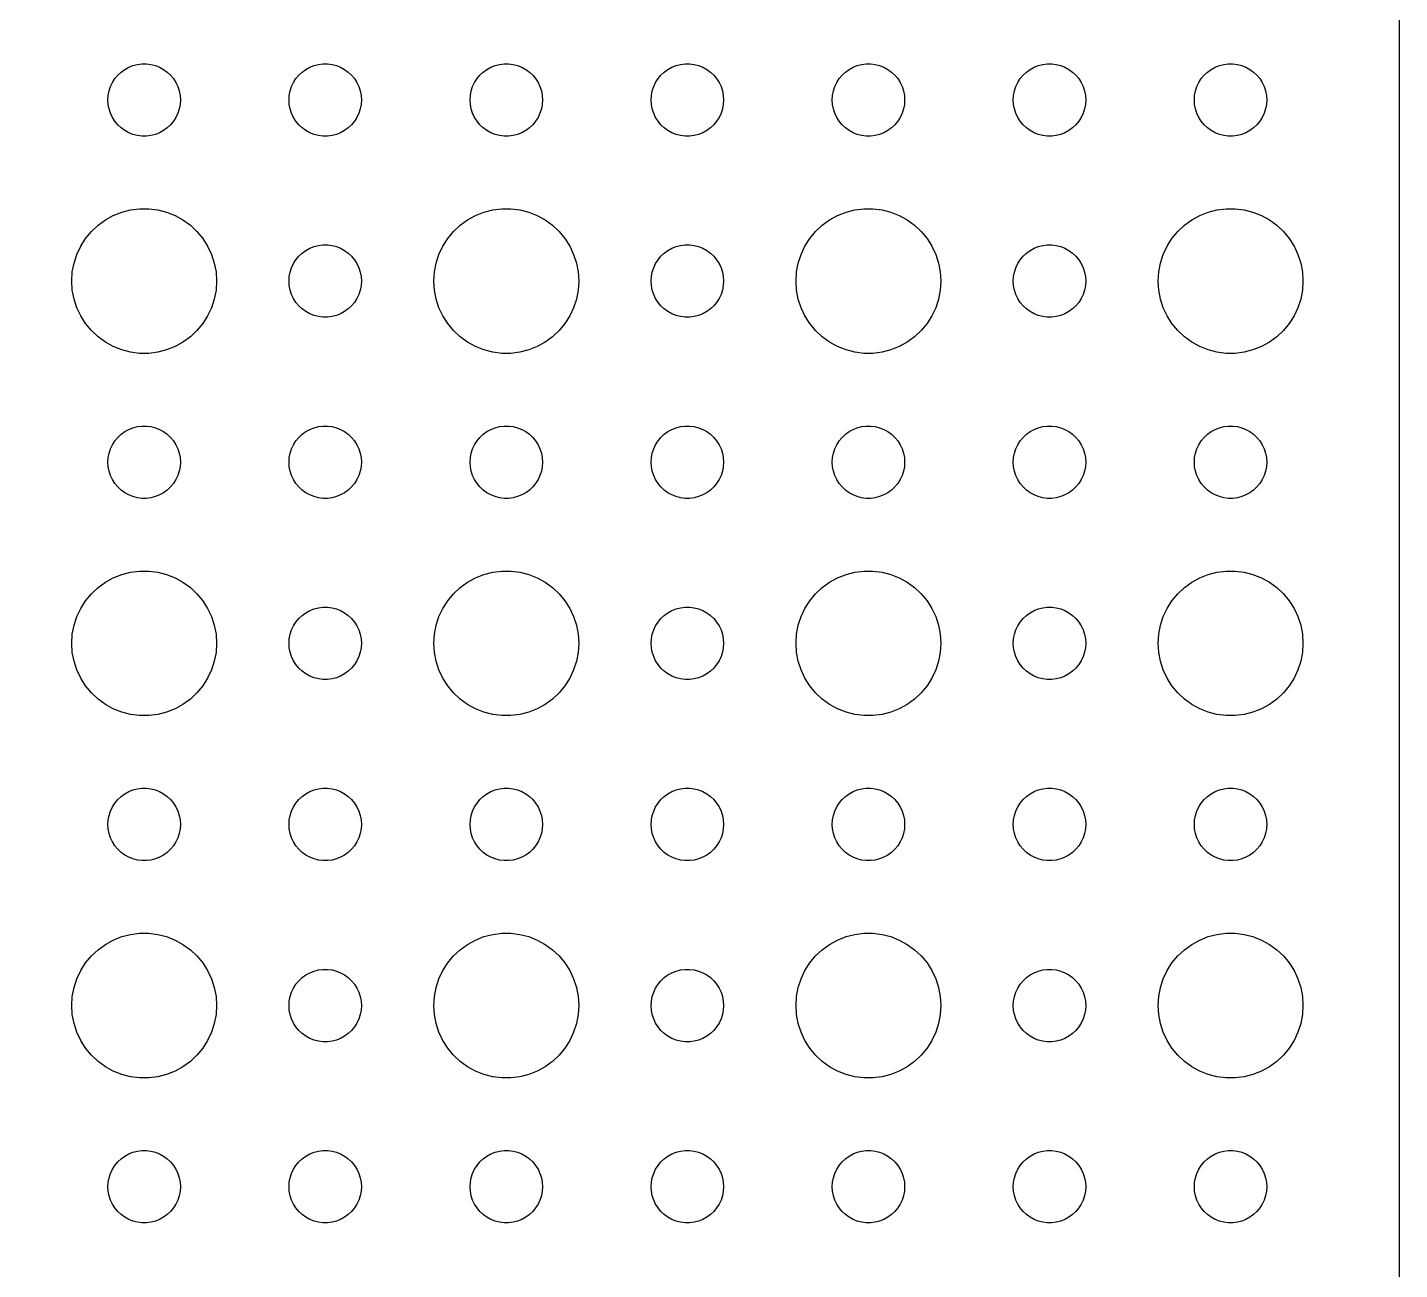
# Model space of a CAD drawing. Extents: x -112 to 112, y -112 to 112.
# Drawn here: x 55.2 to 112, y -55.9 to -4.5 of the extents above; entities that cross this region are included whole.
import ezdxf

# ---------------------------------------------------------------- set-up
doc = ezdxf.new("R2010")
doc.units = 0
doc.layers.get('0').update_dxf_attribs({"linetype": 'CONTINUOUS'})

msp = doc.modelspace()

# ---------------------------------------------------------------- linework, layer by layer
msp.add_lwpolyline([(-107, -111.997), (107, -111.997), (107, -111.99), (107.314, -111.99), (107.937, -111.911), (108.545, -111.755), (109.129, -111.524), (109.679, -111.222), (110.187, -110.853), (110.645, -110.423), (111.045, -109.939), (111.382, -109.409), (111.649, -108.841), (111.843, -108.243), (111.961, -107.627), (112, -107), (112, 107)])
for points in [[(59.9058, -8.99704), (59.7189, -8.97343), (59.5365, -8.92658), (59.3613, -8.85724), (59.1963, -8.76649), (59.0439, -8.65577), (58.9065, -8.52682), (58.7865, -8.38168), (58.6855, -8.22263), (58.6053, -8.05219), (58.5471, -7.87303), (58.5118, -7.688), (58.5, -7.5), (58.5118, -7.312), (58.5471, -7.12697), (58.6053, -6.94781), (58.6855, -6.77737), (58.7865, -6.61832), (58.9065, -6.47318), (59.0439, -6.34423), (59.1963, -6.23351), (59.3613, -6.14276), (59.5365, -6.07342), (59.7189, -6.02657), (59.9058, -6.00296), (60.0942, -6.00296), (60.2811, -6.02657), (60.4635, -6.07342), (60.6387, -6.14276), (60.8037, -6.23351), (60.9561, -6.34423), (61.0935, -6.47318), (61.2135, -6.61832), (61.3145, -6.77737), (61.3947, -6.94781), (61.4529, -7.12697), (61.4882, -7.312), (61.5, -7.5), (61.4882, -7.688), (61.4529, -7.87303), (61.3947, -8.05219), (61.3145, -8.22263), (61.2135, -8.38168), (61.0935, -8.52682), (60.9561, -8.65577), (60.8037, -8.76649), (60.6387, -8.85724), (60.4635, -8.92658), (60.2811, -8.97343), (60.0942, -8.99704)], [(67.4058, -8.99704), (67.2189, -8.97343), (67.0365, -8.92658), (66.8613, -8.85724), (66.6963, -8.76649), (66.5439, -8.65577), (66.4065, -8.52682), (66.2865, -8.38168), (66.1855, -8.22263), (66.1053, -8.05219), (66.0471, -7.87303), (66.0118, -7.688), (66, -7.5), (66.0118, -7.312), (66.0471, -7.12697), (66.1053, -6.94781), (66.1855, -6.77737), (66.2865, -6.61832), (66.4065, -6.47318), (66.5439, -6.34423), (66.6963, -6.23351), (66.8613, -6.14276), (67.0365, -6.07342), (67.2189, -6.02657), (67.4058, -6.00296), (67.5942, -6.00296), (67.7811, -6.02657), (67.9635, -6.07342), (68.1387, -6.14276), (68.3037, -6.23351), (68.4561, -6.34423), (68.5935, -6.47318), (68.7135, -6.61832), (68.8145, -6.77737), (68.8947, -6.94781), (68.9529, -7.12697), (68.9882, -7.312), (69, -7.5), (68.9882, -7.688), (68.9529, -7.87303), (68.8947, -8.05219), (68.8145, -8.22263), (68.7135, -8.38168), (68.5935, -8.52682), (68.4561, -8.65577), (68.3037, -8.76649), (68.1387, -8.85724), (67.9635, -8.92658), (67.7811, -8.97343), (67.5942, -8.99704)], [(74.9058, -8.99704), (74.7189, -8.97343), (74.5365, -8.92658), (74.3613, -8.85724), (74.1963, -8.76649), (74.0439, -8.65577), (73.9065, -8.52682), (73.7865, -8.38168), (73.6855, -8.22263), (73.6053, -8.05219), (73.5471, -7.87303), (73.5118, -7.688), (73.5, -7.5), (73.5118, -7.312), (73.5471, -7.12697), (73.6053, -6.94781), (73.6855, -6.77737), (73.7865, -6.61832), (73.9065, -6.47318), (74.0439, -6.34423), (74.1963, -6.23351), (74.3613, -6.14276), (74.5365, -6.07342), (74.7189, -6.02657), (74.9058, -6.00296), (75.0942, -6.00296), (75.2811, -6.02657), (75.4635, -6.07342), (75.6387, -6.14276), (75.8037, -6.23351), (75.9561, -6.34423), (76.0935, -6.47318), (76.2135, -6.61832), (76.3145, -6.77737), (76.3947, -6.94781), (76.4529, -7.12697), (76.4882, -7.312), (76.5, -7.5), (76.4882, -7.688), (76.4529, -7.87303), (76.3947, -8.05219), (76.3145, -8.22263), (76.2135, -8.38168), (76.0935, -8.52682), (75.9561, -8.65577), (75.8037, -8.76649), (75.6387, -8.85724), (75.4635, -8.92658), (75.2811, -8.97343), (75.0942, -8.99704)], [(82.4058, -8.99704), (82.2189, -8.97343), (82.0365, -8.92658), (81.8613, -8.85724), (81.6963, -8.76649), (81.5439, -8.65577), (81.4065, -8.52682), (81.2865, -8.38168), (81.1855, -8.22263), (81.1053, -8.05219), (81.0471, -7.87303), (81.0118, -7.688), (81, -7.5), (81.0118, -7.312), (81.0471, -7.12697), (81.1053, -6.94781), (81.1855, -6.77737), (81.2865, -6.61832), (81.4065, -6.47318), (81.5439, -6.34423), (81.6963, -6.23351), (81.8613, -6.14276), (82.0365, -6.07342), (82.2189, -6.02657), (82.4058, -6.00296), (82.5942, -6.00296), (82.7811, -6.02657), (82.9635, -6.07342), (83.1387, -6.14276), (83.3037, -6.23351), (83.4561, -6.34423), (83.5935, -6.47318), (83.7135, -6.61832), (83.8145, -6.77737), (83.8947, -6.94781), (83.9529, -7.12697), (83.9882, -7.312), (84, -7.5), (83.9882, -7.688), (83.9529, -7.87303), (83.8947, -8.05219), (83.8145, -8.22263), (83.7135, -8.38168), (83.5935, -8.52682), (83.4561, -8.65577), (83.3037, -8.76649), (83.1387, -8.85724), (82.9635, -8.92658), (82.7811, -8.97343), (82.5942, -8.99704)], [(89.9058, -8.99704), (89.7189, -8.97343), (89.5365, -8.92658), (89.3613, -8.85724), (89.1963, -8.76649), (89.0439, -8.65577), (88.9065, -8.52682), (88.7865, -8.38168), (88.6855, -8.22263), (88.6053, -8.05219), (88.5471, -7.87303), (88.5118, -7.688), (88.5, -7.5), (88.5118, -7.312), (88.5471, -7.12697), (88.6053, -6.94781), (88.6855, -6.77737), (88.7865, -6.61832), (88.9065, -6.47318), (89.0439, -6.34423), (89.1963, -6.23351), (89.3613, -6.14276), (89.5365, -6.07342), (89.7189, -6.02657), (89.9058, -6.00296), (90.0942, -6.00296), (90.2811, -6.02657), (90.4635, -6.07342), (90.6387, -6.14276), (90.8037, -6.23351), (90.9561, -6.34423), (91.0935, -6.47318), (91.2135, -6.61832), (91.3145, -6.77737), (91.3947, -6.94781), (91.4529, -7.12697), (91.4882, -7.312), (91.5, -7.5), (91.4882, -7.688), (91.4529, -7.87303), (91.3947, -8.05219), (91.3145, -8.22263), (91.2135, -8.38168), (91.0935, -8.52682), (90.9561, -8.65577), (90.8037, -8.76649), (90.6387, -8.85724), (90.4635, -8.92658), (90.2811, -8.97343), (90.0942, -8.99704)], [(97.4058, -8.99704), (97.2189, -8.97343), (97.0365, -8.92658), (96.8613, -8.85724), (96.6963, -8.76649), (96.5439, -8.65577), (96.4065, -8.52682), (96.2865, -8.38168), (96.1855, -8.22263), (96.1053, -8.05219), (96.0471, -7.87303), (96.0118, -7.688), (96, -7.5), (96.0118, -7.312), (96.0471, -7.12697), (96.1053, -6.94781), (96.1855, -6.77737), (96.2865, -6.61832), (96.4065, -6.47318), (96.5439, -6.34423), (96.6963, -6.23351), (96.8613, -6.14276), (97.0365, -6.07342), (97.2189, -6.02657), (97.4058, -6.00296), (97.5942, -6.00296), (97.7811, -6.02657), (97.9635, -6.07342), (98.1387, -6.14276), (98.3037, -6.23351), (98.4561, -6.34423), (98.5935, -6.47318), (98.7135, -6.61832), (98.8145, -6.77737), (98.8947, -6.94781), (98.9529, -7.12697), (98.9882, -7.312), (99, -7.5), (98.9882, -7.688), (98.9529, -7.87303), (98.8947, -8.05219), (98.8145, -8.22263), (98.7135, -8.38168), (98.5935, -8.52682), (98.4561, -8.65577), (98.3037, -8.76649), (98.1387, -8.85724), (97.9635, -8.92658), (97.7811, -8.97343), (97.5942, -8.99704)], [(104.906, -8.99704), (104.719, -8.97343), (104.536, -8.92658), (104.361, -8.85724), (104.196, -8.76649), (104.044, -8.65577), (103.907, -8.52682), (103.786, -8.38168), (103.686, -8.22263), (103.605, -8.05219), (103.547, -7.87303), (103.512, -7.688), (103.5, -7.5), (103.512, -7.312), (103.547, -7.12697), (103.605, -6.94781), (103.686, -6.77737), (103.786, -6.61832), (103.907, -6.47318), (104.044, -6.34423), (104.196, -6.23351), (104.361, -6.14276), (104.536, -6.07342), (104.719, -6.02657), (104.906, -6.00296), (105.094, -6.00296), (105.281, -6.02657), (105.464, -6.07342), (105.639, -6.14276), (105.804, -6.23351), (105.956, -6.34423), (106.093, -6.47318), (106.214, -6.61832), (106.314, -6.77737), (106.395, -6.94781), (106.453, -7.12697), (106.488, -7.312), (106.5, -7.5), (106.488, -7.688), (106.453, -7.87303), (106.395, -8.05219), (106.314, -8.22263), (106.214, -8.38168), (106.093, -8.52682), (105.956, -8.65577), (105.804, -8.76649), (105.639, -8.85724), (105.464, -8.92658), (105.281, -8.97343), (105.094, -8.99704)], [(59.8116, -17.9941), (59.4379, -17.9469), (59.0729, -17.8532), (58.7227, -17.7145), (58.3925, -17.533), (58.0877, -17.3115), (57.8131, -17.0536), (57.5729, -16.7634), (57.3711, -16.4453), (57.2107, -16.1044), (57.0943, -15.7461), (57.0237, -15.376), (57, -15), (57.0237, -14.624), (57.0943, -14.2539), (57.2107, -13.8956), (57.3711, -13.5547), (57.5729, -13.2366), (57.8131, -12.9464), (58.0877, -12.6885), (58.3925, -12.467), (58.7227, -12.2855), (59.0729, -12.1468), (59.4379, -12.0531), (59.8116, -12.0059), (60.1884, -12.0059), (60.5621, -12.0531), (60.9271, -12.1468), (61.2773, -12.2855), (61.6075, -12.467), (61.9123, -12.6885), (62.1869, -12.9464), (62.4271, -13.2366), (62.6289, -13.5547), (62.7893, -13.8956), (62.9057, -14.2539), (62.9763, -14.624), (63, -15), (62.9763, -15.376), (62.9057, -15.7461), (62.7893, -16.1044), (62.6289, -16.4453), (62.4271, -16.7634), (62.1869, -17.0536), (61.9123, -17.3115), (61.6075, -17.533), (61.2773, -17.7145), (60.9271, -17.8532), (60.5621, -17.9469), (60.1884, -17.9941)], [(74.8116, -17.9941), (74.4379, -17.9469), (74.0729, -17.8532), (73.7227, -17.7145), (73.3925, -17.533), (73.0877, -17.3115), (72.8131, -17.0536), (72.5729, -16.7634), (72.3711, -16.4453), (72.2107, -16.1044), (72.0943, -15.7461), (72.0237, -15.376), (72, -15), (72.0237, -14.624), (72.0943, -14.2539), (72.2107, -13.8956), (72.3711, -13.5547), (72.5729, -13.2366), (72.8131, -12.9464), (73.0877, -12.6885), (73.3925, -12.467), (73.7227, -12.2855), (74.0729, -12.1468), (74.4379, -12.0531), (74.8116, -12.0059), (75.1884, -12.0059), (75.5621, -12.0531), (75.9271, -12.1468), (76.2773, -12.2855), (76.6075, -12.467), (76.9123, -12.6885), (77.1869, -12.9464), (77.4271, -13.2366), (77.6289, -13.5547), (77.7893, -13.8956), (77.9057, -14.2539), (77.9763, -14.624), (78, -15), (77.9763, -15.376), (77.9057, -15.7461), (77.7893, -16.1044), (77.6289, -16.4453), (77.4271, -16.7634), (77.1869, -17.0536), (76.9123, -17.3115), (76.6075, -17.533), (76.2773, -17.7145), (75.9271, -17.8532), (75.5621, -17.9469), (75.1884, -17.9941)], [(89.8116, -17.9941), (89.4379, -17.9469), (89.0729, -17.8532), (88.7227, -17.7145), (88.3925, -17.533), (88.0877, -17.3115), (87.8131, -17.0536), (87.5729, -16.7634), (87.3711, -16.4453), (87.2107, -16.1044), (87.0943, -15.7461), (87.0237, -15.376), (87, -15), (87.0237, -14.624), (87.0943, -14.2539), (87.2107, -13.8956), (87.3711, -13.5547), (87.5729, -13.2366), (87.8131, -12.9464), (88.0877, -12.6885), (88.3925, -12.467), (88.7227, -12.2855), (89.0729, -12.1468), (89.4379, -12.0531), (89.8116, -12.0059), (90.1884, -12.0059), (90.5621, -12.0531), (90.9271, -12.1468), (91.2773, -12.2855), (91.6075, -12.467), (91.9123, -12.6885), (92.1869, -12.9464), (92.4271, -13.2366), (92.6289, -13.5547), (92.7893, -13.8956), (92.9057, -14.2539), (92.9763, -14.624), (93, -15), (92.9763, -15.376), (92.9057, -15.7461), (92.7893, -16.1044), (92.6289, -16.4453), (92.4271, -16.7634), (92.1869, -17.0536), (91.9123, -17.3115), (91.6075, -17.533), (91.2773, -17.7145), (90.9271, -17.8532), (90.5621, -17.9469), (90.1884, -17.9941)], [(104.812, -17.9941), (104.438, -17.9469), (104.073, -17.8532), (103.723, -17.7145), (103.393, -17.533), (103.088, -17.3115), (102.813, -17.0536), (102.573, -16.7634), (102.371, -16.4453), (102.211, -16.1044), (102.094, -15.7461), (102.024, -15.376), (102, -15), (102.024, -14.624), (102.094, -14.2539), (102.211, -13.8956), (102.371, -13.5547), (102.573, -13.2366), (102.813, -12.9464), (103.088, -12.6885), (103.393, -12.467), (103.723, -12.2855), (104.073, -12.1468), (104.438, -12.0531), (104.812, -12.0059), (105.188, -12.0059), (105.562, -12.0531), (105.927, -12.1468), (106.277, -12.2855), (106.607, -12.467), (106.912, -12.6885), (107.187, -12.9464), (107.427, -13.2366), (107.629, -13.5547), (107.789, -13.8956), (107.906, -14.2539), (107.976, -14.624), (108, -15), (107.976, -15.376), (107.906, -15.7461), (107.789, -16.1044), (107.629, -16.4453), (107.427, -16.7634), (107.187, -17.0536), (106.912, -17.3115), (106.607, -17.533), (106.277, -17.7145), (105.927, -17.8532), (105.562, -17.9469), (105.188, -17.9941)], [(67.4058, -16.497), (67.2189, -16.4734), (67.0365, -16.4266), (66.8613, -16.3572), (66.6963, -16.2665), (66.5439, -16.1558), (66.4065, -16.0268), (66.2865, -15.8817), (66.1855, -15.7226), (66.1053, -15.5522), (66.0471, -15.373), (66.0118, -15.188), (66, -15), (66.0118, -14.812), (66.0471, -14.627), (66.1053, -14.4478), (66.1855, -14.2774), (66.2865, -14.1183), (66.4065, -13.9732), (66.5439, -13.8442), (66.6963, -13.7335), (66.8613, -13.6428), (67.0365, -13.5734), (67.2189, -13.5266), (67.4058, -13.503), (67.5942, -13.503), (67.7811, -13.5266), (67.9635, -13.5734), (68.1387, -13.6428), (68.3037, -13.7335), (68.4561, -13.8442), (68.5935, -13.9732), (68.7135, -14.1183), (68.8145, -14.2774), (68.8947, -14.4478), (68.9529, -14.627), (68.9882, -14.812), (69, -15), (68.9882, -15.188), (68.9529, -15.373), (68.8947, -15.5522), (68.8145, -15.7226), (68.7135, -15.8817), (68.5935, -16.0268), (68.4561, -16.1558), (68.3037, -16.2665), (68.1387, -16.3572), (67.9635, -16.4266), (67.7811, -16.4734), (67.5942, -16.497)], [(82.4058, -16.497), (82.2189, -16.4734), (82.0365, -16.4266), (81.8613, -16.3572), (81.6963, -16.2665), (81.5439, -16.1558), (81.4065, -16.0268), (81.2865, -15.8817), (81.1855, -15.7226), (81.1053, -15.5522), (81.0471, -15.373), (81.0118, -15.188), (81, -15), (81.0118, -14.812), (81.0471, -14.627), (81.1053, -14.4478), (81.1855, -14.2774), (81.2865, -14.1183), (81.4065, -13.9732), (81.5439, -13.8442), (81.6963, -13.7335), (81.8613, -13.6428), (82.0365, -13.5734), (82.2189, -13.5266), (82.4058, -13.503), (82.5942, -13.503), (82.7811, -13.5266), (82.9635, -13.5734), (83.1387, -13.6428), (83.3037, -13.7335), (83.4561, -13.8442), (83.5935, -13.9732), (83.7135, -14.1183), (83.8145, -14.2774), (83.8947, -14.4478), (83.9529, -14.627), (83.9882, -14.812), (84, -15), (83.9882, -15.188), (83.9529, -15.373), (83.8947, -15.5522), (83.8145, -15.7226), (83.7135, -15.8817), (83.5935, -16.0268), (83.4561, -16.1558), (83.3037, -16.2665), (83.1387, -16.3572), (82.9635, -16.4266), (82.7811, -16.4734), (82.5942, -16.497)], [(97.4058, -16.497), (97.2189, -16.4734), (97.0365, -16.4266), (96.8613, -16.3572), (96.6963, -16.2665), (96.5439, -16.1558), (96.4065, -16.0268), (96.2865, -15.8817), (96.1855, -15.7226), (96.1053, -15.5522), (96.0471, -15.373), (96.0118, -15.188), (96, -15), (96.0118, -14.812), (96.0471, -14.627), (96.1053, -14.4478), (96.1855, -14.2774), (96.2865, -14.1183), (96.4065, -13.9732), (96.5439, -13.8442), (96.6963, -13.7335), (96.8613, -13.6428), (97.0365, -13.5734), (97.2189, -13.5266), (97.4058, -13.503), (97.5942, -13.503), (97.7811, -13.5266), (97.9635, -13.5734), (98.1387, -13.6428), (98.3037, -13.7335), (98.4561, -13.8442), (98.5935, -13.9732), (98.7135, -14.1183), (98.8145, -14.2774), (98.8947, -14.4478), (98.9529, -14.627), (98.9882, -14.812), (99, -15), (98.9882, -15.188), (98.9529, -15.373), (98.8947, -15.5522), (98.8145, -15.7226), (98.7135, -15.8817), (98.5935, -16.0268), (98.4561, -16.1558), (98.3037, -16.2665), (98.1387, -16.3572), (97.9635, -16.4266), (97.7811, -16.4734), (97.5942, -16.497)], [(59.9058, -23.997), (59.7189, -23.9734), (59.5365, -23.9266), (59.3613, -23.8572), (59.1963, -23.7665), (59.0439, -23.6558), (58.9065, -23.5268), (58.7865, -23.3817), (58.6855, -23.2226), (58.6053, -23.0522), (58.5471, -22.873), (58.5118, -22.688), (58.5, -22.5), (58.5118, -22.312), (58.5471, -22.127), (58.6053, -21.9478), (58.6855, -21.7774), (58.7865, -21.6183), (58.9065, -21.4732), (59.0439, -21.3442), (59.1963, -21.2335), (59.3613, -21.1428), (59.5365, -21.0734), (59.7189, -21.0266), (59.9058, -21.003), (60.0942, -21.003), (60.2811, -21.0266), (60.4635, -21.0734), (60.6387, -21.1428), (60.8037, -21.2335), (60.9561, -21.3442), (61.0935, -21.4732), (61.2135, -21.6183), (61.3145, -21.7774), (61.3947, -21.9478), (61.4529, -22.127), (61.4882, -22.312), (61.5, -22.5), (61.4882, -22.688), (61.4529, -22.873), (61.3947, -23.0522), (61.3145, -23.2226), (61.2135, -23.3817), (61.0935, -23.5268), (60.9561, -23.6558), (60.8037, -23.7665), (60.6387, -23.8572), (60.4635, -23.9266), (60.2811, -23.9734), (60.0942, -23.997)], [(67.4058, -23.997), (67.2189, -23.9734), (67.0365, -23.9266), (66.8613, -23.8572), (66.6963, -23.7665), (66.5439, -23.6558), (66.4065, -23.5268), (66.2865, -23.3817), (66.1855, -23.2226), (66.1053, -23.0522), (66.0471, -22.873), (66.0118, -22.688), (66, -22.5), (66.0118, -22.312), (66.0471, -22.127), (66.1053, -21.9478), (66.1855, -21.7774), (66.2865, -21.6183), (66.4065, -21.4732), (66.5439, -21.3442), (66.6963, -21.2335), (66.8613, -21.1428), (67.0365, -21.0734), (67.2189, -21.0266), (67.4058, -21.003), (67.5942, -21.003), (67.7811, -21.0266), (67.9635, -21.0734), (68.1387, -21.1428), (68.3037, -21.2335), (68.4561, -21.3442), (68.5935, -21.4732), (68.7135, -21.6183), (68.8145, -21.7774), (68.8947, -21.9478), (68.9529, -22.127), (68.9882, -22.312), (69, -22.5), (68.9882, -22.688), (68.9529, -22.873), (68.8947, -23.0522), (68.8145, -23.2226), (68.7135, -23.3817), (68.5935, -23.5268), (68.4561, -23.6558), (68.3037, -23.7665), (68.1387, -23.8572), (67.9635, -23.9266), (67.7811, -23.9734), (67.5942, -23.997)], [(74.9058, -23.997), (74.7189, -23.9734), (74.5365, -23.9266), (74.3613, -23.8572), (74.1963, -23.7665), (74.0439, -23.6558), (73.9065, -23.5268), (73.7865, -23.3817), (73.6855, -23.2226), (73.6053, -23.0522), (73.5471, -22.873), (73.5118, -22.688), (73.5, -22.5), (73.5118, -22.312), (73.5471, -22.127), (73.6053, -21.9478), (73.6855, -21.7774), (73.7865, -21.6183), (73.9065, -21.4732), (74.0439, -21.3442), (74.1963, -21.2335), (74.3613, -21.1428), (74.5365, -21.0734), (74.7189, -21.0266), (74.9058, -21.003), (75.0942, -21.003), (75.2811, -21.0266), (75.4635, -21.0734), (75.6387, -21.1428), (75.8037, -21.2335), (75.9561, -21.3442), (76.0935, -21.4732), (76.2135, -21.6183), (76.3145, -21.7774), (76.3947, -21.9478), (76.4529, -22.127), (76.4882, -22.312), (76.5, -22.5), (76.4882, -22.688), (76.4529, -22.873), (76.3947, -23.0522), (76.3145, -23.2226), (76.2135, -23.3817), (76.0935, -23.5268), (75.9561, -23.6558), (75.8037, -23.7665), (75.6387, -23.8572), (75.4635, -23.9266), (75.2811, -23.9734), (75.0942, -23.997)], [(82.4058, -23.997), (82.2189, -23.9734), (82.0365, -23.9266), (81.8613, -23.8572), (81.6963, -23.7665), (81.5439, -23.6558), (81.4065, -23.5268), (81.2865, -23.3817), (81.1855, -23.2226), (81.1053, -23.0522), (81.0471, -22.873), (81.0118, -22.688), (81, -22.5), (81.0118, -22.312), (81.0471, -22.127), (81.1053, -21.9478), (81.1855, -21.7774), (81.2865, -21.6183), (81.4065, -21.4732), (81.5439, -21.3442), (81.6963, -21.2335), (81.8613, -21.1428), (82.0365, -21.0734), (82.2189, -21.0266), (82.4058, -21.003), (82.5942, -21.003), (82.7811, -21.0266), (82.9635, -21.0734), (83.1387, -21.1428), (83.3037, -21.2335), (83.4561, -21.3442), (83.5935, -21.4732), (83.7135, -21.6183), (83.8145, -21.7774), (83.8947, -21.9478), (83.9529, -22.127), (83.9882, -22.312), (84, -22.5), (83.9882, -22.688), (83.9529, -22.873), (83.8947, -23.0522), (83.8145, -23.2226), (83.7135, -23.3817), (83.5935, -23.5268), (83.4561, -23.6558), (83.3037, -23.7665), (83.1387, -23.8572), (82.9635, -23.9266), (82.7811, -23.9734), (82.5942, -23.997)], [(89.9058, -23.997), (89.7189, -23.9734), (89.5365, -23.9266), (89.3613, -23.8572), (89.1963, -23.7665), (89.0439, -23.6558), (88.9065, -23.5268), (88.7865, -23.3817), (88.6855, -23.2226), (88.6053, -23.0522), (88.5471, -22.873), (88.5118, -22.688), (88.5, -22.5), (88.5118, -22.312), (88.5471, -22.127), (88.6053, -21.9478), (88.6855, -21.7774), (88.7865, -21.6183), (88.9065, -21.4732), (89.0439, -21.3442), (89.1963, -21.2335), (89.3613, -21.1428), (89.5365, -21.0734), (89.7189, -21.0266), (89.9058, -21.003), (90.0942, -21.003), (90.2811, -21.0266), (90.4635, -21.0734), (90.6387, -21.1428), (90.8037, -21.2335), (90.9561, -21.3442), (91.0935, -21.4732), (91.2135, -21.6183), (91.3145, -21.7774), (91.3947, -21.9478), (91.4529, -22.127), (91.4882, -22.312), (91.5, -22.5), (91.4882, -22.688), (91.4529, -22.873), (91.3947, -23.0522), (91.3145, -23.2226), (91.2135, -23.3817), (91.0935, -23.5268), (90.9561, -23.6558), (90.8037, -23.7665), (90.6387, -23.8572), (90.4635, -23.9266), (90.2811, -23.9734), (90.0942, -23.997)], [(97.4058, -23.997), (97.2189, -23.9734), (97.0365, -23.9266), (96.8613, -23.8572), (96.6963, -23.7665), (96.5439, -23.6558), (96.4065, -23.5268), (96.2865, -23.3817), (96.1855, -23.2226), (96.1053, -23.0522), (96.0471, -22.873), (96.0118, -22.688), (96, -22.5), (96.0118, -22.312), (96.0471, -22.127), (96.1053, -21.9478), (96.1855, -21.7774), (96.2865, -21.6183), (96.4065, -21.4732), (96.5439, -21.3442), (96.6963, -21.2335), (96.8613, -21.1428), (97.0365, -21.0734), (97.2189, -21.0266), (97.4058, -21.003), (97.5942, -21.003), (97.7811, -21.0266), (97.9635, -21.0734), (98.1387, -21.1428), (98.3037, -21.2335), (98.4561, -21.3442), (98.5935, -21.4732), (98.7135, -21.6183), (98.8145, -21.7774), (98.8947, -21.9478), (98.9529, -22.127), (98.9882, -22.312), (99, -22.5), (98.9882, -22.688), (98.9529, -22.873), (98.8947, -23.0522), (98.8145, -23.2226), (98.7135, -23.3817), (98.5935, -23.5268), (98.4561, -23.6558), (98.3037, -23.7665), (98.1387, -23.8572), (97.9635, -23.9266), (97.7811, -23.9734), (97.5942, -23.997)], [(104.906, -23.997), (104.719, -23.9734), (104.536, -23.9266), (104.361, -23.8572), (104.196, -23.7665), (104.044, -23.6558), (103.907, -23.5268), (103.786, -23.3817), (103.686, -23.2226), (103.605, -23.0522), (103.547, -22.873), (103.512, -22.688), (103.5, -22.5), (103.512, -22.312), (103.547, -22.127), (103.605, -21.9478), (103.686, -21.7774), (103.786, -21.6183), (103.907, -21.4732), (104.044, -21.3442), (104.196, -21.2335), (104.361, -21.1428), (104.536, -21.0734), (104.719, -21.0266), (104.906, -21.003), (105.094, -21.003), (105.281, -21.0266), (105.464, -21.0734), (105.639, -21.1428), (105.804, -21.2335), (105.956, -21.3442), (106.093, -21.4732), (106.214, -21.6183), (106.314, -21.7774), (106.395, -21.9478), (106.453, -22.127), (106.488, -22.312), (106.5, -22.5), (106.488, -22.688), (106.453, -22.873), (106.395, -23.0522), (106.314, -23.2226), (106.214, -23.3817), (106.093, -23.5268), (105.956, -23.6558), (105.804, -23.7665), (105.639, -23.8572), (105.464, -23.9266), (105.281, -23.9734), (105.094, -23.997)], [(59.8116, -32.9941), (59.4379, -32.9469), (59.0729, -32.8532), (58.7227, -32.7145), (58.3925, -32.533), (58.0877, -32.3115), (57.8131, -32.0536), (57.5729, -31.7634), (57.3711, -31.4453), (57.2107, -31.1044), (57.0943, -30.7461), (57.0237, -30.376), (57, -30), (57.0237, -29.624), (57.0943, -29.2539), (57.2107, -28.8956), (57.3711, -28.5547), (57.5729, -28.2366), (57.8131, -27.9464), (58.0877, -27.6885), (58.3925, -27.467), (58.7227, -27.2855), (59.0729, -27.1468), (59.4379, -27.0531), (59.8116, -27.0059), (60.1884, -27.0059), (60.5621, -27.0531), (60.9271, -27.1468), (61.2773, -27.2855), (61.6075, -27.467), (61.9123, -27.6885), (62.1869, -27.9464), (62.4271, -28.2366), (62.6289, -28.5547), (62.7893, -28.8956), (62.9057, -29.2539), (62.9763, -29.624), (63, -30), (62.9763, -30.376), (62.9057, -30.7461), (62.7893, -31.1044), (62.6289, -31.4453), (62.4271, -31.7634), (62.1869, -32.0536), (61.9123, -32.3115), (61.6075, -32.533), (61.2773, -32.7145), (60.9271, -32.8532), (60.5621, -32.9469), (60.1884, -32.9941)], [(74.8116, -32.9941), (74.4379, -32.9469), (74.0729, -32.8532), (73.7227, -32.7145), (73.3925, -32.533), (73.0877, -32.3115), (72.8131, -32.0536), (72.5729, -31.7634), (72.3711, -31.4453), (72.2107, -31.1044), (72.0943, -30.7461), (72.0237, -30.376), (72, -30), (72.0237, -29.624), (72.0943, -29.2539), (72.2107, -28.8956), (72.3711, -28.5547), (72.5729, -28.2366), (72.8131, -27.9464), (73.0877, -27.6885), (73.3925, -27.467), (73.7227, -27.2855), (74.0729, -27.1468), (74.4379, -27.0531), (74.8116, -27.0059), (75.1884, -27.0059), (75.5621, -27.0531), (75.9271, -27.1468), (76.2773, -27.2855), (76.6075, -27.467), (76.9123, -27.6885), (77.1869, -27.9464), (77.4271, -28.2366), (77.6289, -28.5547), (77.7893, -28.8956), (77.9057, -29.2539), (77.9763, -29.624), (78, -30), (77.9763, -30.376), (77.9057, -30.7461), (77.7893, -31.1044), (77.6289, -31.4453), (77.4271, -31.7634), (77.1869, -32.0536), (76.9123, -32.3115), (76.6075, -32.533), (76.2773, -32.7145), (75.9271, -32.8532), (75.5621, -32.9469), (75.1884, -32.9941)], [(89.8116, -32.9941), (89.4379, -32.9469), (89.0729, -32.8532), (88.7227, -32.7145), (88.3925, -32.533), (88.0877, -32.3115), (87.8131, -32.0536), (87.5729, -31.7634), (87.3711, -31.4453), (87.2107, -31.1044), (87.0943, -30.7461), (87.0237, -30.376), (87, -30), (87.0237, -29.624), (87.0943, -29.2539), (87.2107, -28.8956), (87.3711, -28.5547), (87.5729, -28.2366), (87.8131, -27.9464), (88.0877, -27.6885), (88.3925, -27.467), (88.7227, -27.2855), (89.0729, -27.1468), (89.4379, -27.0531), (89.8116, -27.0059), (90.1884, -27.0059), (90.5621, -27.0531), (90.9271, -27.1468), (91.2773, -27.2855), (91.6075, -27.467), (91.9123, -27.6885), (92.1869, -27.9464), (92.4271, -28.2366), (92.6289, -28.5547), (92.7893, -28.8956), (92.9057, -29.2539), (92.9763, -29.624), (93, -30), (92.9763, -30.376), (92.9057, -30.7461), (92.7893, -31.1044), (92.6289, -31.4453), (92.4271, -31.7634), (92.1869, -32.0536), (91.9123, -32.3115), (91.6075, -32.533), (91.2773, -32.7145), (90.9271, -32.8532), (90.5621, -32.9469), (90.1884, -32.9941)], [(104.812, -32.9941), (104.438, -32.9469), (104.073, -32.8532), (103.723, -32.7145), (103.393, -32.533), (103.088, -32.3115), (102.813, -32.0536), (102.573, -31.7634), (102.371, -31.4453), (102.211, -31.1044), (102.094, -30.7461), (102.024, -30.376), (102, -30), (102.024, -29.624), (102.094, -29.2539), (102.211, -28.8956), (102.371, -28.5547), (102.573, -28.2366), (102.813, -27.9464), (103.088, -27.6885), (103.393, -27.467), (103.723, -27.2855), (104.073, -27.1468), (104.438, -27.0531), (104.812, -27.0059), (105.188, -27.0059), (105.562, -27.0531), (105.927, -27.1468), (106.277, -27.2855), (106.607, -27.467), (106.912, -27.6885), (107.187, -27.9464), (107.427, -28.2366), (107.629, -28.5547), (107.789, -28.8956), (107.906, -29.2539), (107.976, -29.624), (108, -30), (107.976, -30.376), (107.906, -30.7461), (107.789, -31.1044), (107.629, -31.4453), (107.427, -31.7634), (107.187, -32.0536), (106.912, -32.3115), (106.607, -32.533), (106.277, -32.7145), (105.927, -32.8532), (105.562, -32.9469), (105.188, -32.9941)], [(67.4058, -31.497), (67.2189, -31.4734), (67.0365, -31.4266), (66.8613, -31.3572), (66.6963, -31.2665), (66.5439, -31.1558), (66.4065, -31.0268), (66.2865, -30.8817), (66.1855, -30.7226), (66.1053, -30.5522), (66.0471, -30.373), (66.0118, -30.188), (66, -30), (66.0118, -29.812), (66.0471, -29.627), (66.1053, -29.4478), (66.1855, -29.2774), (66.2865, -29.1183), (66.4065, -28.9732), (66.5439, -28.8442), (66.6963, -28.7335), (66.8613, -28.6428), (67.0365, -28.5734), (67.2189, -28.5266), (67.4058, -28.503), (67.5942, -28.503), (67.7811, -28.5266), (67.9635, -28.5734), (68.1387, -28.6428), (68.3037, -28.7335), (68.4561, -28.8442), (68.5935, -28.9732), (68.7135, -29.1183), (68.8145, -29.2774), (68.8947, -29.4478), (68.9529, -29.627), (68.9882, -29.812), (69, -30), (68.9882, -30.188), (68.9529, -30.373), (68.8947, -30.5522), (68.8145, -30.7226), (68.7135, -30.8817), (68.5935, -31.0268), (68.4561, -31.1558), (68.3037, -31.2665), (68.1387, -31.3572), (67.9635, -31.4266), (67.7811, -31.4734), (67.5942, -31.497)], [(82.4058, -31.497), (82.2189, -31.4734), (82.0365, -31.4266), (81.8613, -31.3572), (81.6963, -31.2665), (81.5439, -31.1558), (81.4065, -31.0268), (81.2865, -30.8817), (81.1855, -30.7226), (81.1053, -30.5522), (81.0471, -30.373), (81.0118, -30.188), (81, -30), (81.0118, -29.812), (81.0471, -29.627), (81.1053, -29.4478), (81.1855, -29.2774), (81.2865, -29.1183), (81.4065, -28.9732), (81.5439, -28.8442), (81.6963, -28.7335), (81.8613, -28.6428), (82.0365, -28.5734), (82.2189, -28.5266), (82.4058, -28.503), (82.5942, -28.503), (82.7811, -28.5266), (82.9635, -28.5734), (83.1387, -28.6428), (83.3037, -28.7335), (83.4561, -28.8442), (83.5935, -28.9732), (83.7135, -29.1183), (83.8145, -29.2774), (83.8947, -29.4478), (83.9529, -29.627), (83.9882, -29.812), (84, -30), (83.9882, -30.188), (83.9529, -30.373), (83.8947, -30.5522), (83.8145, -30.7226), (83.7135, -30.8817), (83.5935, -31.0268), (83.4561, -31.1558), (83.3037, -31.2665), (83.1387, -31.3572), (82.9635, -31.4266), (82.7811, -31.4734), (82.5942, -31.497)], [(97.4058, -31.497), (97.2189, -31.4734), (97.0365, -31.4266), (96.8613, -31.3572), (96.6963, -31.2665), (96.5439, -31.1558), (96.4065, -31.0268), (96.2865, -30.8817), (96.1855, -30.7226), (96.1053, -30.5522), (96.0471, -30.373), (96.0118, -30.188), (96, -30), (96.0118, -29.812), (96.0471, -29.627), (96.1053, -29.4478), (96.1855, -29.2774), (96.2865, -29.1183), (96.4065, -28.9732), (96.5439, -28.8442), (96.6963, -28.7335), (96.8613, -28.6428), (97.0365, -28.5734), (97.2189, -28.5266), (97.4058, -28.503), (97.5942, -28.503), (97.7811, -28.5266), (97.9635, -28.5734), (98.1387, -28.6428), (98.3037, -28.7335), (98.4561, -28.8442), (98.5935, -28.9732), (98.7135, -29.1183), (98.8145, -29.2774), (98.8947, -29.4478), (98.9529, -29.627), (98.9882, -29.812), (99, -30), (98.9882, -30.188), (98.9529, -30.373), (98.8947, -30.5522), (98.8145, -30.7226), (98.7135, -30.8817), (98.5935, -31.0268), (98.4561, -31.1558), (98.3037, -31.2665), (98.1387, -31.3572), (97.9635, -31.4266), (97.7811, -31.4734), (97.5942, -31.497)], [(59.9058, -38.997), (59.7189, -38.9734), (59.5365, -38.9266), (59.3613, -38.8572), (59.1963, -38.7665), (59.0439, -38.6558), (58.9065, -38.5268), (58.7865, -38.3817), (58.6855, -38.2226), (58.6053, -38.0522), (58.5471, -37.873), (58.5118, -37.688), (58.5, -37.5), (58.5118, -37.312), (58.5471, -37.127), (58.6053, -36.9478), (58.6855, -36.7774), (58.7865, -36.6183), (58.9065, -36.4732), (59.0439, -36.3442), (59.1963, -36.2335), (59.3613, -36.1428), (59.5365, -36.0734), (59.7189, -36.0266), (59.9058, -36.003), (60.0942, -36.003), (60.2811, -36.0266), (60.4635, -36.0734), (60.6387, -36.1428), (60.8037, -36.2335), (60.9561, -36.3442), (61.0935, -36.4732), (61.2135, -36.6183), (61.3145, -36.7774), (61.3947, -36.9478), (61.4529, -37.127), (61.4882, -37.312), (61.5, -37.5), (61.4882, -37.688), (61.4529, -37.873), (61.3947, -38.0522), (61.3145, -38.2226), (61.2135, -38.3817), (61.0935, -38.5268), (60.9561, -38.6558), (60.8037, -38.7665), (60.6387, -38.8572), (60.4635, -38.9266), (60.2811, -38.9734), (60.0942, -38.997)], [(67.4058, -38.997), (67.2189, -38.9734), (67.0365, -38.9266), (66.8613, -38.8572), (66.6963, -38.7665), (66.5439, -38.6558), (66.4065, -38.5268), (66.2865, -38.3817), (66.1855, -38.2226), (66.1053, -38.0522), (66.0471, -37.873), (66.0118, -37.688), (66, -37.5), (66.0118, -37.312), (66.0471, -37.127), (66.1053, -36.9478), (66.1855, -36.7774), (66.2865, -36.6183), (66.4065, -36.4732), (66.5439, -36.3442), (66.6963, -36.2335), (66.8613, -36.1428), (67.0365, -36.0734), (67.2189, -36.0266), (67.4058, -36.003), (67.5942, -36.003), (67.7811, -36.0266), (67.9635, -36.0734), (68.1387, -36.1428), (68.3037, -36.2335), (68.4561, -36.3442), (68.5935, -36.4732), (68.7135, -36.6183), (68.8145, -36.7774), (68.8947, -36.9478), (68.9529, -37.127), (68.9882, -37.312), (69, -37.5), (68.9882, -37.688), (68.9529, -37.873), (68.8947, -38.0522), (68.8145, -38.2226), (68.7135, -38.3817), (68.5935, -38.5268), (68.4561, -38.6558), (68.3037, -38.7665), (68.1387, -38.8572), (67.9635, -38.9266), (67.7811, -38.9734), (67.5942, -38.997)], [(74.9058, -38.997), (74.7189, -38.9734), (74.5365, -38.9266), (74.3613, -38.8572), (74.1963, -38.7665), (74.0439, -38.6558), (73.9065, -38.5268), (73.7865, -38.3817), (73.6855, -38.2226), (73.6053, -38.0522), (73.5471, -37.873), (73.5118, -37.688), (73.5, -37.5), (73.5118, -37.312), (73.5471, -37.127), (73.6053, -36.9478), (73.6855, -36.7774), (73.7865, -36.6183), (73.9065, -36.4732), (74.0439, -36.3442), (74.1963, -36.2335), (74.3613, -36.1428), (74.5365, -36.0734), (74.7189, -36.0266), (74.9058, -36.003), (75.0942, -36.003), (75.2811, -36.0266), (75.4635, -36.0734), (75.6387, -36.1428), (75.8037, -36.2335), (75.9561, -36.3442), (76.0935, -36.4732), (76.2135, -36.6183), (76.3145, -36.7774), (76.3947, -36.9478), (76.4529, -37.127), (76.4882, -37.312), (76.5, -37.5), (76.4882, -37.688), (76.4529, -37.873), (76.3947, -38.0522), (76.3145, -38.2226), (76.2135, -38.3817), (76.0935, -38.5268), (75.9561, -38.6558), (75.8037, -38.7665), (75.6387, -38.8572), (75.4635, -38.9266), (75.2811, -38.9734), (75.0942, -38.997)], [(82.4058, -38.997), (82.2189, -38.9734), (82.0365, -38.9266), (81.8613, -38.8572), (81.6963, -38.7665), (81.5439, -38.6558), (81.4065, -38.5268), (81.2865, -38.3817), (81.1855, -38.2226), (81.1053, -38.0522), (81.0471, -37.873), (81.0118, -37.688), (81, -37.5), (81.0118, -37.312), (81.0471, -37.127), (81.1053, -36.9478), (81.1855, -36.7774), (81.2865, -36.6183), (81.4065, -36.4732), (81.5439, -36.3442), (81.6963, -36.2335), (81.8613, -36.1428), (82.0365, -36.0734), (82.2189, -36.0266), (82.4058, -36.003), (82.5942, -36.003), (82.7811, -36.0266), (82.9635, -36.0734), (83.1387, -36.1428), (83.3037, -36.2335), (83.4561, -36.3442), (83.5935, -36.4732), (83.7135, -36.6183), (83.8145, -36.7774), (83.8947, -36.9478), (83.9529, -37.127), (83.9882, -37.312), (84, -37.5), (83.9882, -37.688), (83.9529, -37.873), (83.8947, -38.0522), (83.8145, -38.2226), (83.7135, -38.3817), (83.5935, -38.5268), (83.4561, -38.6558), (83.3037, -38.7665), (83.1387, -38.8572), (82.9635, -38.9266), (82.7811, -38.9734), (82.5942, -38.997)], [(89.9058, -38.997), (89.7189, -38.9734), (89.5365, -38.9266), (89.3613, -38.8572), (89.1963, -38.7665), (89.0439, -38.6558), (88.9065, -38.5268), (88.7865, -38.3817), (88.6855, -38.2226), (88.6053, -38.0522), (88.5471, -37.873), (88.5118, -37.688), (88.5, -37.5), (88.5118, -37.312), (88.5471, -37.127), (88.6053, -36.9478), (88.6855, -36.7774), (88.7865, -36.6183), (88.9065, -36.4732), (89.0439, -36.3442), (89.1963, -36.2335), (89.3613, -36.1428), (89.5365, -36.0734), (89.7189, -36.0266), (89.9058, -36.003), (90.0942, -36.003), (90.2811, -36.0266), (90.4635, -36.0734), (90.6387, -36.1428), (90.8037, -36.2335), (90.9561, -36.3442), (91.0935, -36.4732), (91.2135, -36.6183), (91.3145, -36.7774), (91.3947, -36.9478), (91.4529, -37.127), (91.4882, -37.312), (91.5, -37.5), (91.4882, -37.688), (91.4529, -37.873), (91.3947, -38.0522), (91.3145, -38.2226), (91.2135, -38.3817), (91.0935, -38.5268), (90.9561, -38.6558), (90.8037, -38.7665), (90.6387, -38.8572), (90.4635, -38.9266), (90.2811, -38.9734), (90.0942, -38.997)], [(97.4058, -38.997), (97.2189, -38.9734), (97.0365, -38.9266), (96.8613, -38.8572), (96.6963, -38.7665), (96.5439, -38.6558), (96.4065, -38.5268), (96.2865, -38.3817), (96.1855, -38.2226), (96.1053, -38.0522), (96.0471, -37.873), (96.0118, -37.688), (96, -37.5), (96.0118, -37.312), (96.0471, -37.127), (96.1053, -36.9478), (96.1855, -36.7774), (96.2865, -36.6183), (96.4065, -36.4732), (96.5439, -36.3442), (96.6963, -36.2335), (96.8613, -36.1428), (97.0365, -36.0734), (97.2189, -36.0266), (97.4058, -36.003), (97.5942, -36.003), (97.7811, -36.0266), (97.9635, -36.0734), (98.1387, -36.1428), (98.3037, -36.2335), (98.4561, -36.3442), (98.5935, -36.4732), (98.7135, -36.6183), (98.8145, -36.7774), (98.8947, -36.9478), (98.9529, -37.127), (98.9882, -37.312), (99, -37.5), (98.9882, -37.688), (98.9529, -37.873), (98.8947, -38.0522), (98.8145, -38.2226), (98.7135, -38.3817), (98.5935, -38.5268), (98.4561, -38.6558), (98.3037, -38.7665), (98.1387, -38.8572), (97.9635, -38.9266), (97.7811, -38.9734), (97.5942, -38.997)], [(104.906, -38.997), (104.719, -38.9734), (104.536, -38.9266), (104.361, -38.8572), (104.196, -38.7665), (104.044, -38.6558), (103.907, -38.5268), (103.786, -38.3817), (103.686, -38.2226), (103.605, -38.0522), (103.547, -37.873), (103.512, -37.688), (103.5, -37.5), (103.512, -37.312), (103.547, -37.127), (103.605, -36.9478), (103.686, -36.7774), (103.786, -36.6183), (103.907, -36.4732), (104.044, -36.3442), (104.196, -36.2335), (104.361, -36.1428), (104.536, -36.0734), (104.719, -36.0266), (104.906, -36.003), (105.094, -36.003), (105.281, -36.0266), (105.464, -36.0734), (105.639, -36.1428), (105.804, -36.2335), (105.956, -36.3442), (106.093, -36.4732), (106.214, -36.6183), (106.314, -36.7774), (106.395, -36.9478), (106.453, -37.127), (106.488, -37.312), (106.5, -37.5), (106.488, -37.688), (106.453, -37.873), (106.395, -38.0522), (106.314, -38.2226), (106.214, -38.3817), (106.093, -38.5268), (105.956, -38.6558), (105.804, -38.7665), (105.639, -38.8572), (105.464, -38.9266), (105.281, -38.9734), (105.094, -38.997)], [(59.8116, -47.9941), (59.4379, -47.9469), (59.0729, -47.8532), (58.7227, -47.7145), (58.3925, -47.533), (58.0877, -47.3115), (57.8131, -47.0536), (57.5729, -46.7634), (57.3711, -46.4453), (57.2107, -46.1044), (57.0943, -45.7461), (57.0237, -45.376), (57, -45), (57.0237, -44.624), (57.0943, -44.2539), (57.2107, -43.8956), (57.3711, -43.5547), (57.5729, -43.2366), (57.8131, -42.9464), (58.0877, -42.6885), (58.3925, -42.467), (58.7227, -42.2855), (59.0729, -42.1468), (59.4379, -42.0531), (59.8116, -42.0059), (60.1884, -42.0059), (60.5621, -42.0531), (60.9271, -42.1468), (61.2773, -42.2855), (61.6075, -42.467), (61.9123, -42.6885), (62.1869, -42.9464), (62.4271, -43.2366), (62.6289, -43.5547), (62.7893, -43.8956), (62.9057, -44.2539), (62.9763, -44.624), (63, -45), (62.9763, -45.376), (62.9057, -45.7461), (62.7893, -46.1044), (62.6289, -46.4453), (62.4271, -46.7634), (62.1869, -47.0536), (61.9123, -47.3115), (61.6075, -47.533), (61.2773, -47.7145), (60.9271, -47.8532), (60.5621, -47.9469), (60.1884, -47.9941)], [(74.8116, -47.9941), (74.4379, -47.9469), (74.0729, -47.8532), (73.7227, -47.7145), (73.3925, -47.533), (73.0877, -47.3115), (72.8131, -47.0536), (72.5729, -46.7634), (72.3711, -46.4453), (72.2107, -46.1044), (72.0943, -45.7461), (72.0237, -45.376), (72, -45), (72.0237, -44.624), (72.0943, -44.2539), (72.2107, -43.8956), (72.3711, -43.5547), (72.5729, -43.2366), (72.8131, -42.9464), (73.0877, -42.6885), (73.3925, -42.467), (73.7227, -42.2855), (74.0729, -42.1468), (74.4379, -42.0531), (74.8116, -42.0059), (75.1884, -42.0059), (75.5621, -42.0531), (75.9271, -42.1468), (76.2773, -42.2855), (76.6075, -42.467), (76.9123, -42.6885), (77.1869, -42.9464), (77.4271, -43.2366), (77.6289, -43.5547), (77.7893, -43.8956), (77.9057, -44.2539), (77.9763, -44.624), (78, -45), (77.9763, -45.376), (77.9057, -45.7461), (77.7893, -46.1044), (77.6289, -46.4453), (77.4271, -46.7634), (77.1869, -47.0536), (76.9123, -47.3115), (76.6075, -47.533), (76.2773, -47.7145), (75.9271, -47.8532), (75.5621, -47.9469), (75.1884, -47.9941)], [(89.8116, -47.9941), (89.4379, -47.9469), (89.0729, -47.8532), (88.7227, -47.7145), (88.3925, -47.533), (88.0877, -47.3115), (87.8131, -47.0536), (87.5729, -46.7634), (87.3711, -46.4453), (87.2107, -46.1044), (87.0943, -45.7461), (87.0237, -45.376), (87, -45), (87.0237, -44.624), (87.0943, -44.2539), (87.2107, -43.8956), (87.3711, -43.5547), (87.5729, -43.2366), (87.8131, -42.9464), (88.0877, -42.6885), (88.3925, -42.467), (88.7227, -42.2855), (89.0729, -42.1468), (89.4379, -42.0531), (89.8116, -42.0059), (90.1884, -42.0059), (90.5621, -42.0531), (90.9271, -42.1468), (91.2773, -42.2855), (91.6075, -42.467), (91.9123, -42.6885), (92.1869, -42.9464), (92.4271, -43.2366), (92.6289, -43.5547), (92.7893, -43.8956), (92.9057, -44.2539), (92.9763, -44.624), (93, -45), (92.9763, -45.376), (92.9057, -45.7461), (92.7893, -46.1044), (92.6289, -46.4453), (92.4271, -46.7634), (92.1869, -47.0536), (91.9123, -47.3115), (91.6075, -47.533), (91.2773, -47.7145), (90.9271, -47.8532), (90.5621, -47.9469), (90.1884, -47.9941)], [(104.812, -47.9941), (104.438, -47.9469), (104.073, -47.8532), (103.723, -47.7145), (103.393, -47.533), (103.088, -47.3115), (102.813, -47.0536), (102.573, -46.7634), (102.371, -46.4453), (102.211, -46.1044), (102.094, -45.7461), (102.024, -45.376), (102, -45), (102.024, -44.624), (102.094, -44.2539), (102.211, -43.8956), (102.371, -43.5547), (102.573, -43.2366), (102.813, -42.9464), (103.088, -42.6885), (103.393, -42.467), (103.723, -42.2855), (104.073, -42.1468), (104.438, -42.0531), (104.812, -42.0059), (105.188, -42.0059), (105.562, -42.0531), (105.927, -42.1468), (106.277, -42.2855), (106.607, -42.467), (106.912, -42.6885), (107.187, -42.9464), (107.427, -43.2366), (107.629, -43.5547), (107.789, -43.8956), (107.906, -44.2539), (107.976, -44.624), (108, -45), (107.976, -45.376), (107.906, -45.7461), (107.789, -46.1044), (107.629, -46.4453), (107.427, -46.7634), (107.187, -47.0536), (106.912, -47.3115), (106.607, -47.533), (106.277, -47.7145), (105.927, -47.8532), (105.562, -47.9469), (105.188, -47.9941)], [(67.4058, -46.497), (67.2189, -46.4734), (67.0365, -46.4266), (66.8613, -46.3572), (66.6963, -46.2665), (66.5439, -46.1558), (66.4065, -46.0268), (66.2865, -45.8817), (66.1855, -45.7226), (66.1053, -45.5522), (66.0471, -45.373), (66.0118, -45.188), (66, -45), (66.0118, -44.812), (66.0471, -44.627), (66.1053, -44.4478), (66.1855, -44.2774), (66.2865, -44.1183), (66.4065, -43.9732), (66.5439, -43.8442), (66.6963, -43.7335), (66.8613, -43.6428), (67.0365, -43.5734), (67.2189, -43.5266), (67.4058, -43.503), (67.5942, -43.503), (67.7811, -43.5266), (67.9635, -43.5734), (68.1387, -43.6428), (68.3037, -43.7335), (68.4561, -43.8442), (68.5935, -43.9732), (68.7135, -44.1183), (68.8145, -44.2774), (68.8947, -44.4478), (68.9529, -44.627), (68.9882, -44.812), (69, -45), (68.9882, -45.188), (68.9529, -45.373), (68.8947, -45.5522), (68.8145, -45.7226), (68.7135, -45.8817), (68.5935, -46.0268), (68.4561, -46.1558), (68.3037, -46.2665), (68.1387, -46.3572), (67.9635, -46.4266), (67.7811, -46.4734), (67.5942, -46.497)], [(82.4058, -46.497), (82.2189, -46.4734), (82.0365, -46.4266), (81.8613, -46.3572), (81.6963, -46.2665), (81.5439, -46.1558), (81.4065, -46.0268), (81.2865, -45.8817), (81.1855, -45.7226), (81.1053, -45.5522), (81.0471, -45.373), (81.0118, -45.188), (81, -45), (81.0118, -44.812), (81.0471, -44.627), (81.1053, -44.4478), (81.1855, -44.2774), (81.2865, -44.1183), (81.4065, -43.9732), (81.5439, -43.8442), (81.6963, -43.7335), (81.8613, -43.6428), (82.0365, -43.5734), (82.2189, -43.5266), (82.4058, -43.503), (82.5942, -43.503), (82.7811, -43.5266), (82.9635, -43.5734), (83.1387, -43.6428), (83.3037, -43.7335), (83.4561, -43.8442), (83.5935, -43.9732), (83.7135, -44.1183), (83.8145, -44.2774), (83.8947, -44.4478), (83.9529, -44.627), (83.9882, -44.812), (84, -45), (83.9882, -45.188), (83.9529, -45.373), (83.8947, -45.5522), (83.8145, -45.7226), (83.7135, -45.8817), (83.5935, -46.0268), (83.4561, -46.1558), (83.3037, -46.2665), (83.1387, -46.3572), (82.9635, -46.4266), (82.7811, -46.4734), (82.5942, -46.497)], [(97.4058, -46.497), (97.2189, -46.4734), (97.0365, -46.4266), (96.8613, -46.3572), (96.6963, -46.2665), (96.5439, -46.1558), (96.4065, -46.0268), (96.2865, -45.8817), (96.1855, -45.7226), (96.1053, -45.5522), (96.0471, -45.373), (96.0118, -45.188), (96, -45), (96.0118, -44.812), (96.0471, -44.627), (96.1053, -44.4478), (96.1855, -44.2774), (96.2865, -44.1183), (96.4065, -43.9732), (96.5439, -43.8442), (96.6963, -43.7335), (96.8613, -43.6428), (97.0365, -43.5734), (97.2189, -43.5266), (97.4058, -43.503), (97.5942, -43.503), (97.7811, -43.5266), (97.9635, -43.5734), (98.1387, -43.6428), (98.3037, -43.7335), (98.4561, -43.8442), (98.5935, -43.9732), (98.7135, -44.1183), (98.8145, -44.2774), (98.8947, -44.4478), (98.9529, -44.627), (98.9882, -44.812), (99, -45), (98.9882, -45.188), (98.9529, -45.373), (98.8947, -45.5522), (98.8145, -45.7226), (98.7135, -45.8817), (98.5935, -46.0268), (98.4561, -46.1558), (98.3037, -46.2665), (98.1387, -46.3572), (97.9635, -46.4266), (97.7811, -46.4734), (97.5942, -46.497)], [(59.9058, -53.997), (59.7189, -53.9734), (59.5365, -53.9266), (59.3613, -53.8572), (59.1963, -53.7665), (59.0439, -53.6558), (58.9065, -53.5268), (58.7865, -53.3817), (58.6855, -53.2226), (58.6053, -53.0522), (58.5471, -52.873), (58.5118, -52.688), (58.5, -52.5), (58.5118, -52.312), (58.5471, -52.127), (58.6053, -51.9478), (58.6855, -51.7774), (58.7865, -51.6183), (58.9065, -51.4732), (59.0439, -51.3442), (59.1963, -51.2335), (59.3613, -51.1428), (59.5365, -51.0734), (59.7189, -51.0266), (59.9058, -51.003), (60.0942, -51.003), (60.2811, -51.0266), (60.4635, -51.0734), (60.6387, -51.1428), (60.8037, -51.2335), (60.9561, -51.3442), (61.0935, -51.4732), (61.2135, -51.6183), (61.3145, -51.7774), (61.3947, -51.9478), (61.4529, -52.127), (61.4882, -52.312), (61.5, -52.5), (61.4882, -52.688), (61.4529, -52.873), (61.3947, -53.0522), (61.3145, -53.2226), (61.2135, -53.3817), (61.0935, -53.5268), (60.9561, -53.6558), (60.8037, -53.7665), (60.6387, -53.8572), (60.4635, -53.9266), (60.2811, -53.9734), (60.0942, -53.997)], [(67.4058, -53.997), (67.2189, -53.9734), (67.0365, -53.9266), (66.8613, -53.8572), (66.6963, -53.7665), (66.5439, -53.6558), (66.4065, -53.5268), (66.2865, -53.3817), (66.1855, -53.2226), (66.1053, -53.0522), (66.0471, -52.873), (66.0118, -52.688), (66, -52.5), (66.0118, -52.312), (66.0471, -52.127), (66.1053, -51.9478), (66.1855, -51.7774), (66.2865, -51.6183), (66.4065, -51.4732), (66.5439, -51.3442), (66.6963, -51.2335), (66.8613, -51.1428), (67.0365, -51.0734), (67.2189, -51.0266), (67.4058, -51.003), (67.5942, -51.003), (67.7811, -51.0266), (67.9635, -51.0734), (68.1387, -51.1428), (68.3037, -51.2335), (68.4561, -51.3442), (68.5935, -51.4732), (68.7135, -51.6183), (68.8145, -51.7774), (68.8947, -51.9478), (68.9529, -52.127), (68.9882, -52.312), (69, -52.5), (68.9882, -52.688), (68.9529, -52.873), (68.8947, -53.0522), (68.8145, -53.2226), (68.7135, -53.3817), (68.5935, -53.5268), (68.4561, -53.6558), (68.3037, -53.7665), (68.1387, -53.8572), (67.9635, -53.9266), (67.7811, -53.9734), (67.5942, -53.997)], [(74.9058, -53.997), (74.7189, -53.9734), (74.5365, -53.9266), (74.3613, -53.8572), (74.1963, -53.7665), (74.0439, -53.6558), (73.9065, -53.5268), (73.7865, -53.3817), (73.6855, -53.2226), (73.6053, -53.0522), (73.5471, -52.873), (73.5118, -52.688), (73.5, -52.5), (73.5118, -52.312), (73.5471, -52.127), (73.6053, -51.9478), (73.6855, -51.7774), (73.7865, -51.6183), (73.9065, -51.4732), (74.0439, -51.3442), (74.1963, -51.2335), (74.3613, -51.1428), (74.5365, -51.0734), (74.7189, -51.0266), (74.9058, -51.003), (75.0942, -51.003), (75.2811, -51.0266), (75.4635, -51.0734), (75.6387, -51.1428), (75.8037, -51.2335), (75.9561, -51.3442), (76.0935, -51.4732), (76.2135, -51.6183), (76.3145, -51.7774), (76.3947, -51.9478), (76.4529, -52.127), (76.4882, -52.312), (76.5, -52.5), (76.4882, -52.688), (76.4529, -52.873), (76.3947, -53.0522), (76.3145, -53.2226), (76.2135, -53.3817), (76.0935, -53.5268), (75.9561, -53.6558), (75.8037, -53.7665), (75.6387, -53.8572), (75.4635, -53.9266), (75.2811, -53.9734), (75.0942, -53.997)], [(82.4058, -53.997), (82.2189, -53.9734), (82.0365, -53.9266), (81.8613, -53.8572), (81.6963, -53.7665), (81.5439, -53.6558), (81.4065, -53.5268), (81.2865, -53.3817), (81.1855, -53.2226), (81.1053, -53.0522), (81.0471, -52.873), (81.0118, -52.688), (81, -52.5), (81.0118, -52.312), (81.0471, -52.127), (81.1053, -51.9478), (81.1855, -51.7774), (81.2865, -51.6183), (81.4065, -51.4732), (81.5439, -51.3442), (81.6963, -51.2335), (81.8613, -51.1428), (82.0365, -51.0734), (82.2189, -51.0266), (82.4058, -51.003), (82.5942, -51.003), (82.7811, -51.0266), (82.9635, -51.0734), (83.1387, -51.1428), (83.3037, -51.2335), (83.4561, -51.3442), (83.5935, -51.4732), (83.7135, -51.6183), (83.8145, -51.7774), (83.8947, -51.9478), (83.9529, -52.127), (83.9882, -52.312), (84, -52.5), (83.9882, -52.688), (83.9529, -52.873), (83.8947, -53.0522), (83.8145, -53.2226), (83.7135, -53.3817), (83.5935, -53.5268), (83.4561, -53.6558), (83.3037, -53.7665), (83.1387, -53.8572), (82.9635, -53.9266), (82.7811, -53.9734), (82.5942, -53.997)], [(89.9058, -53.997), (89.7189, -53.9734), (89.5365, -53.9266), (89.3613, -53.8572), (89.1963, -53.7665), (89.0439, -53.6558), (88.9065, -53.5268), (88.7865, -53.3817), (88.6855, -53.2226), (88.6053, -53.0522), (88.5471, -52.873), (88.5118, -52.688), (88.5, -52.5), (88.5118, -52.312), (88.5471, -52.127), (88.6053, -51.9478), (88.6855, -51.7774), (88.7865, -51.6183), (88.9065, -51.4732), (89.0439, -51.3442), (89.1963, -51.2335), (89.3613, -51.1428), (89.5365, -51.0734), (89.7189, -51.0266), (89.9058, -51.003), (90.0942, -51.003), (90.2811, -51.0266), (90.4635, -51.0734), (90.6387, -51.1428), (90.8037, -51.2335), (90.9561, -51.3442), (91.0935, -51.4732), (91.2135, -51.6183), (91.3145, -51.7774), (91.3947, -51.9478), (91.4529, -52.127), (91.4882, -52.312), (91.5, -52.5), (91.4882, -52.688), (91.4529, -52.873), (91.3947, -53.0522), (91.3145, -53.2226), (91.2135, -53.3817), (91.0935, -53.5268), (90.9561, -53.6558), (90.8037, -53.7665), (90.6387, -53.8572), (90.4635, -53.9266), (90.2811, -53.9734), (90.0942, -53.997)], [(97.4058, -53.997), (97.2189, -53.9734), (97.0365, -53.9266), (96.8613, -53.8572), (96.6963, -53.7665), (96.5439, -53.6558), (96.4065, -53.5268), (96.2865, -53.3817), (96.1855, -53.2226), (96.1053, -53.0522), (96.0471, -52.873), (96.0118, -52.688), (96, -52.5), (96.0118, -52.312), (96.0471, -52.127), (96.1053, -51.9478), (96.1855, -51.7774), (96.2865, -51.6183), (96.4065, -51.4732), (96.5439, -51.3442), (96.6963, -51.2335), (96.8613, -51.1428), (97.0365, -51.0734), (97.2189, -51.0266), (97.4058, -51.003), (97.5942, -51.003), (97.7811, -51.0266), (97.9635, -51.0734), (98.1387, -51.1428), (98.3037, -51.2335), (98.4561, -51.3442), (98.5935, -51.4732), (98.7135, -51.6183), (98.8145, -51.7774), (98.8947, -51.9478), (98.9529, -52.127), (98.9882, -52.312), (99, -52.5), (98.9882, -52.688), (98.9529, -52.873), (98.8947, -53.0522), (98.8145, -53.2226), (98.7135, -53.3817), (98.5935, -53.5268), (98.4561, -53.6558), (98.3037, -53.7665), (98.1387, -53.8572), (97.9635, -53.9266), (97.7811, -53.9734), (97.5942, -53.997)], [(104.906, -53.997), (104.719, -53.9734), (104.536, -53.9266), (104.361, -53.8572), (104.196, -53.7665), (104.044, -53.6558), (103.907, -53.5268), (103.786, -53.3817), (103.686, -53.2226), (103.605, -53.0522), (103.547, -52.873), (103.512, -52.688), (103.5, -52.5), (103.512, -52.312), (103.547, -52.127), (103.605, -51.9478), (103.686, -51.7774), (103.786, -51.6183), (103.907, -51.4732), (104.044, -51.3442), (104.196, -51.2335), (104.361, -51.1428), (104.536, -51.0734), (104.719, -51.0266), (104.906, -51.003), (105.094, -51.003), (105.281, -51.0266), (105.464, -51.0734), (105.639, -51.1428), (105.804, -51.2335), (105.956, -51.3442), (106.093, -51.4732), (106.214, -51.6183), (106.314, -51.7774), (106.395, -51.9478), (106.453, -52.127), (106.488, -52.312), (106.5, -52.5), (106.488, -52.688), (106.453, -52.873), (106.395, -53.0522), (106.314, -53.2226), (106.214, -53.3817), (106.093, -53.5268), (105.956, -53.6558), (105.804, -53.7665), (105.639, -53.8572), (105.464, -53.9266), (105.281, -53.9734), (105.094, -53.997)]]:
    msp.add_lwpolyline(points, close=True)

doc.saveas('drawing.dxf')
